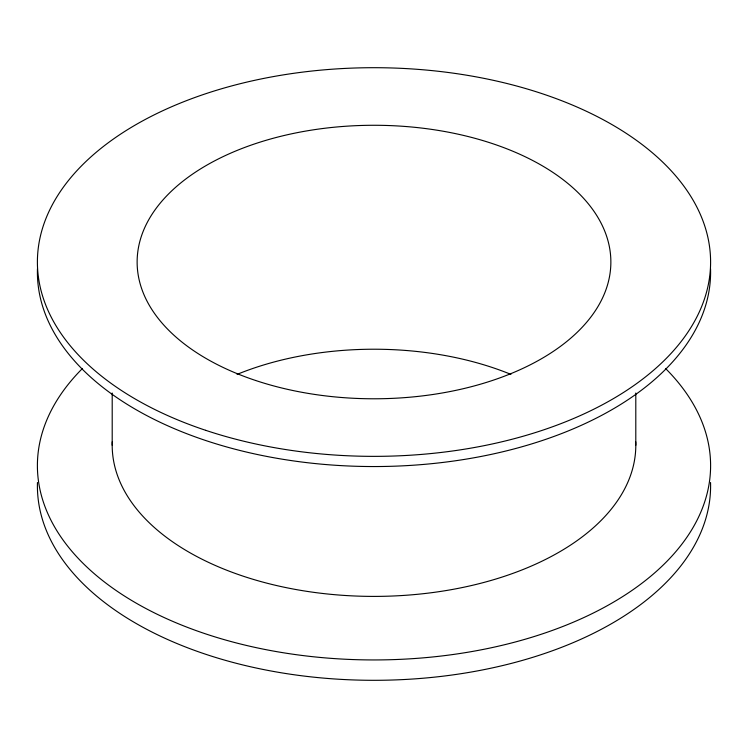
<?xml version="1.0" encoding="UTF-8"?>
<svg xmlns="http://www.w3.org/2000/svg" width="748" height="748" viewBox="0 0 748 748"><rect width="100%" height="100%" fill="white"/><g stroke="black" fill="none" stroke-linecap="round" stroke-linejoin="round"><path stroke-width="1.12" d="M635.8 393.018L635.8 445.256M112.2 393.018L112.2 445.256M237.079 374.383A236.864 136.753 0 0 1 510.921 374.383M635.735 441.769A261.8 151.152 0 0 1 374 596.399A261.8 151.152 0 0 1 112.265 441.769M710.544 268.747A336.6 194.33 0 0 1 374 466.546A336.6 194.33 0 0 1 37.456 268.747M710.544 482.507A336.6 194.33 0 0 1 374 680.306A336.6 194.33 0 0 1 37.456 482.507M665.505 368.446A336.6 194.33 0 0 1 374 659.942A336.6 194.33 0 0 1 82.495 368.446M255.564 380.461A236.864 136.753 0 0 0 610.864 262.034A236.864 136.753 0 0 0 255.564 143.597A236.864 136.753 0 0 0 255.564 380.461M205.7 430.324A336.6 194.33 0 0 0 710.6 262.034A336.6 194.33 0 0 0 205.7 93.734A336.6 194.33 0 0 0 205.7 430.324"/></g></svg>
